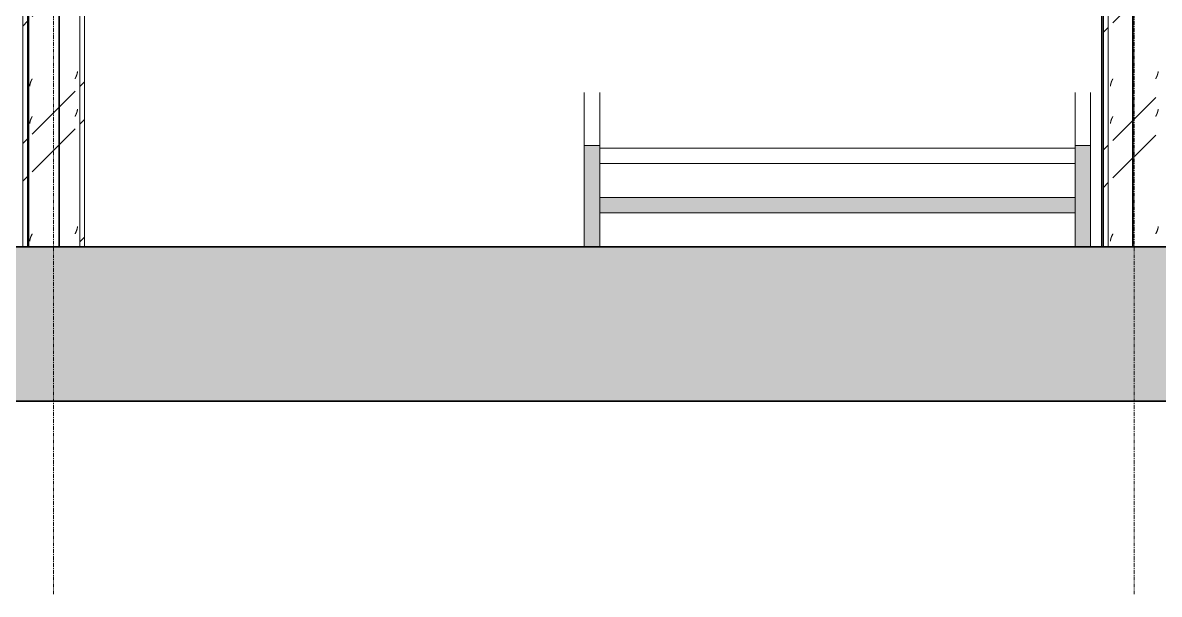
# Model space of a CAD drawing. Header units: centimetres. Extents: x -7221 to 15977, y -285 to 1507.
# Drawn here: x -6460.4 to -6092.4, y -18.6 to 166.6 of the extents above; entities that cross this region are included whole.
import ezdxf

# ---------------------------------------------------------------- set-up
doc = ezdxf.new("R2010")
doc.units = ezdxf.units.CM
doc.linetypes.add('Centre', pattern=[3.175, 0.635, -0.475, 1.59, -0.475])
doc.linetypes.add('Grid Line', pattern=[2.2225, 1.27, -0.3175, 0.3175, -0.3175])
for name, color, linetype, lineweight in [('A-FLOR', 7, 'Continuous', 9), ('A-FLOR-LEVL', 7, 'Continuous', 9), ('A-FLOR-PATT', 7, 'Continuous', 35), ('A-WALL-PATT', 7, 'Continuous', 35), ('I-WALL', 7, 'Continuous', 9), ('S-COLS', 7, 'Continuous', 9), ('S-GRID', 7, 'Continuous', 9), ('S-STRS', 7, 'Continuous', 9)]:
    doc.layers.add(name, color=color, linetype=linetype, lineweight=lineweight)
pattern_1 = [(45, (0, 0), (-25.14472, 25.14472), []), (45, (0, 38.1), (-25.14472, 25.14472), [])]

# ---------------------------------------------------------------- blocks, each defined once
blk = doc.blocks.new('PQ_RVR_ARQ-01_ZZ_ZZ_MO_T_A_rvt-1-Elevación Eje 10')
at = {"layer": 'A-WALL-PATT', "lineweight": 9, "true_color": 0xeaeaea}
h = blk.add_hatch(color=254, dxfattribs=at)
h.paths.add_polyline_path([(-6110.44, 94), (-6110.45, 358.86), (-6110.94, 358.86), (-6110.94, 94)])
h.paths.add_polyline_path([(-6110.44, 388.86), (-6110.44, 414), (-6110.94, 414), (-6110.94, 388.86)])
at = {"layer": 'S-STRS', "lineweight": 5, "true_color": 0xeaeaea}
for points in [[(-6278.59, 94), (-6273.59, 94), (-6273.59, 126.88), (-6278.59, 126.88)], [(-6119.59, 94), (-6114.59, 94), (-6114.59, 126.88), (-6119.59, 126.88), (-6119.59, 94.42)], [(-6273.59, 105), (-6119.59, 105), (-6119.59, 110), (-6273.59, 110)]]:
    blk.add_hatch(color=254, dxfattribs=at).paths.add_polyline_path(points)
at = {"layer": 'A-FLOR', "color": 254, "lineweight": 35, "true_color": 0xcccccc}
for p, q in [((-5858.47, 94), (-6813.97, 94)), ((-6813.97, 44), (-5858.47, 44))]:
    blk.add_line(p, q, dxfattribs=at)
at = {"layer": 'I-WALL', "color": 254, "lineweight": 35, "true_color": 0xcccccc}
for p, q in [((-6110.94, 414), (-6110.94, 94)), ((-6100.94, 94), (-6100.94, 414)), ((-6458.6, 398.96), (-6458.6, 94)), ((-6448.6, 94), (-6448.6, 398.96)), ((-6458.6, 94), (-6448.6, 94)), ((-6110.94, 94), (-6100.94, 94))]:
    blk.add_line(p, q, dxfattribs=at)
at = {"layer": 'S-STRS', "color": 254, "true_color": 0xcccccc}
for p, q in [((-6278.59, 144.03), (-6278.59, 126.88)), ((-6273.59, 126.88), (-6273.59, 144.03)), ((-6119.59, 144.03), (-6119.59, 126.88)), ((-6114.59, 126.88), (-6114.59, 144.03)), ((-6273.59, 126.88), (-6278.59, 126.88)), ((-6278.59, 126.88), (-6278.59, 94)), ((-6273.59, 94), (-6273.59, 126.88)), ((-6273.59, 126), (-6119.59, 126)), ((-6114.59, 126.88), (-6119.59, 126.88)), ((-6119.59, 126.88), (-6119.59, 94)), ((-6114.59, 94), (-6114.59, 126.88)), ((-6119.59, 121), (-6273.59, 121)), ((-6119.59, 121), (-6273.59, 121)), ((-6119.59, 110), (-6273.59, 110)), ((-6273.59, 110), (-6273.59, 105)), ((-6119.59, 105), (-6119.59, 110)), ((-6273.59, 105), (-6119.59, 105)), ((-6278.59, 94), (-6273.59, 94)), ((-6119.59, 94), (-6114.59, 94))]:
    blk.add_line(p, q, dxfattribs=at)
blk = doc.blocks.new('FP_1-Elevación Eje 10')
at = {"layer": 'S-COLS', "color": 9, "true_color": 0xc0c0c0}
for p, q in [((-6093.5, 148.48), (-6093.49, 148.52)), ((-6093.49, 148.52), (-6093.47, 148.56)), ((-6093.47, 148.56), (-6093.45, 148.59)), ((-6093.45, 148.59), (-6093.43, 148.63)), ((-6093.43, 148.63), (-6093.41, 148.67)), ((-6093.41, 148.67), (-6093.39, 148.71)), ((-6093.39, 148.71), (-6093.37, 148.74)), ((-6093.37, 148.74), (-6093.35, 148.78)), ((-6093.35, 148.78), (-6093.34, 148.82)), ((-6093.34, 148.82), (-6093.32, 148.85)), ((-6093.32, 148.85), (-6093.3, 148.89)), ((-6093.3, 148.89), (-6093.28, 148.93)), ((-6093.28, 148.93), (-6093.26, 148.97)), ((-6093.26, 148.97), (-6093.25, 149)), ((-6093.25, 149), (-6093.23, 149.04)), ((-6093.23, 149.04), (-6093.21, 149.08)), ((-6093.21, 149.08), (-6093.19, 149.12)), ((-6093.19, 149.12), (-6093.18, 149.15)), ((-6093.18, 149.15), (-6093.16, 149.19)), ((-6093.16, 149.19), (-6093.14, 149.23)), ((-6093.14, 149.23), (-6093.13, 149.26)), ((-6093.13, 149.26), (-6093.11, 149.3)), ((-6093.11, 149.3), (-6093.09, 149.34)), ((-6093.09, 149.34), (-6093.08, 149.38)), ((-6093.08, 149.38), (-6093.06, 149.41)), ((-6093.06, 149.41), (-6093.05, 149.45)), ((-6093.05, 149.45), (-6093.03, 149.49)), ((-6093.03, 149.49), (-6093.02, 149.53)), ((-6093.02, 149.53), (-6093, 149.56)), ((-6093, 149.56), (-6092.99, 149.6)), ((-6092.99, 149.6), (-6092.97, 149.64)), ((-6092.97, 149.64), (-6092.96, 149.68)), ((-6092.96, 149.68), (-6092.95, 149.71)), ((-6092.95, 149.71), (-6092.94, 149.75)), ((-6092.94, 149.75), (-6092.92, 149.79)), ((-6092.92, 149.79), (-6092.91, 149.82)), ((-6092.91, 149.82), (-6092.9, 149.86)), ((-6092.9, 149.86), (-6092.89, 149.9)), ((-6092.89, 149.9), (-6092.88, 149.94)), ((-6092.88, 149.94), (-6092.87, 149.97)), ((-6092.87, 149.97), (-6092.86, 150.01)), ((-6092.86, 150.01), (-6092.85, 150.05)), ((-6092.85, 150.05), (-6092.84, 150.09)), ((-6092.84, 150.09), (-6092.83, 150.12)), ((-6092.83, 150.12), (-6092.82, 150.16)), ((-6092.82, 150.16), (-6092.81, 150.2)), ((-6092.81, 150.2), (-6092.8, 150.23)), ((-6092.8, 150.23), (-6092.79, 150.27)), ((-6092.79, 150.31), (-6092.78, 150.35)), ((-6092.79, 150.27), (-6092.79, 150.31)), ((-6092.78, 150.35), (-6092.77, 150.38)), ((-6092.77, 150.42), (-6092.76, 150.46)), ((-6092.77, 150.38), (-6092.77, 150.42)), ((-6092.76, 150.5), (-6092.75, 150.53)), ((-6092.76, 150.46), (-6092.76, 150.5)), ((-6092.75, 150.61), (-6092.74, 150.64)), ((-6092.75, 150.57), (-6092.75, 150.61)), ((-6092.75, 150.53), (-6092.75, 150.57)), ((-6092.74, 150.79), (-6092.74, 150.83)), ((-6092.74, 150.76), (-6092.74, 150.79)), ((-6092.74, 150.72), (-6092.74, 150.76)), ((-6092.74, 150.68), (-6092.74, 150.72)), ((-6092.74, 150.64), (-6092.74, 150.68)), ((-6093.5, 136.29), (-6093.49, 136.33)), ((-6093.49, 136.33), (-6093.47, 136.37)), ((-6093.47, 136.37), (-6093.45, 136.4)), ((-6093.45, 136.4), (-6093.43, 136.44)), ((-6093.43, 136.44), (-6093.41, 136.48)), ((-6093.41, 136.48), (-6093.39, 136.52)), ((-6093.39, 136.52), (-6093.37, 136.55)), ((-6093.37, 136.55), (-6093.35, 136.59)), ((-6093.35, 136.59), (-6093.34, 136.63)), ((-6093.34, 136.63), (-6093.32, 136.66)), ((-6093.32, 136.66), (-6093.3, 136.7)), ((-6093.3, 136.7), (-6093.28, 136.74)), ((-6093.28, 136.74), (-6093.26, 136.78)), ((-6093.26, 136.78), (-6093.25, 136.81)), ((-6093.25, 136.81), (-6093.23, 136.85)), ((-6093.23, 136.85), (-6093.21, 136.89)), ((-6093.21, 136.89), (-6093.19, 136.93)), ((-6093.19, 136.93), (-6093.18, 136.96)), ((-6093.18, 136.96), (-6093.16, 137)), ((-6093.16, 137), (-6093.14, 137.04)), ((-6093.14, 137.04), (-6093.13, 137.08)), ((-6093.13, 137.08), (-6093.11, 137.11)), ((-6093.11, 137.11), (-6093.09, 137.15)), ((-6093.09, 137.15), (-6093.08, 137.19)), ((-6093.08, 137.19), (-6093.06, 137.22)), ((-6093.06, 137.22), (-6093.05, 137.26)), ((-6093.05, 137.26), (-6093.03, 137.3)), ((-6093.03, 137.3), (-6093.02, 137.34)), ((-6093.02, 137.34), (-6093, 137.37)), ((-6093, 137.37), (-6092.99, 137.41)), ((-6092.99, 137.41), (-6092.97, 137.45)), ((-6092.97, 137.45), (-6092.96, 137.49)), ((-6092.96, 137.49), (-6092.95, 137.52)), ((-6092.95, 137.52), (-6092.94, 137.56)), ((-6092.94, 137.56), (-6092.92, 137.6)), ((-6092.92, 137.6), (-6092.91, 137.63)), ((-6092.91, 137.63), (-6092.9, 137.67)), ((-6092.9, 137.67), (-6092.89, 137.71)), ((-6092.89, 137.71), (-6092.88, 137.75)), ((-6092.88, 137.75), (-6092.87, 137.78)), ((-6092.87, 137.78), (-6092.86, 137.82)), ((-6092.86, 137.82), (-6092.85, 137.86)), ((-6092.85, 137.86), (-6092.84, 137.9)), ((-6092.84, 137.9), (-6092.83, 137.93)), ((-6092.83, 137.93), (-6092.82, 137.97)), ((-6092.82, 137.97), (-6092.81, 138.01)), ((-6092.81, 138.01), (-6092.8, 138.05)), ((-6092.8, 138.05), (-6092.79, 138.08)), ((-6092.79, 138.12), (-6092.78, 138.16)), ((-6092.79, 138.08), (-6092.79, 138.12)), ((-6092.78, 138.16), (-6092.77, 138.19)), ((-6092.77, 138.23), (-6092.76, 138.27)), ((-6092.77, 138.19), (-6092.77, 138.23)), ((-6092.76, 138.31), (-6092.75, 138.34)), ((-6092.76, 138.27), (-6092.76, 138.31)), ((-6092.75, 138.42), (-6092.74, 138.46)), ((-6092.75, 138.38), (-6092.75, 138.42)), ((-6092.75, 138.34), (-6092.75, 138.38)), ((-6092.74, 138.6), (-6092.74, 138.64)), ((-6092.74, 138.57), (-6092.74, 138.6)), ((-6092.74, 138.53), (-6092.74, 138.57)), ((-6092.74, 138.49), (-6092.74, 138.53)), ((-6092.74, 138.46), (-6092.74, 138.49)), ((-6092.97, 99.35), (-6092.96, 99.39)), ((-6092.96, 99.39), (-6092.95, 99.42)), ((-6092.95, 99.42), (-6092.94, 99.46)), ((-6092.94, 99.46), (-6092.92, 99.5)), ((-6092.92, 99.5), (-6092.91, 99.53)), ((-6092.91, 99.53), (-6092.9, 99.57)), ((-6092.9, 99.57), (-6092.89, 99.61)), ((-6092.89, 99.61), (-6092.88, 99.65)), ((-6092.88, 99.65), (-6092.87, 99.68)), ((-6092.87, 99.68), (-6092.86, 99.72)), ((-6092.86, 99.72), (-6092.85, 99.76)), ((-6092.85, 99.76), (-6092.84, 99.8)), ((-6092.84, 99.8), (-6092.83, 99.83)), ((-6092.83, 99.83), (-6092.82, 99.87)), ((-6092.82, 99.87), (-6092.81, 99.91)), ((-6092.81, 99.91), (-6092.8, 99.95)), ((-6092.8, 99.95), (-6092.79, 99.98)), ((-6092.79, 100.02), (-6092.78, 100.06)), ((-6092.79, 99.98), (-6092.79, 100.02)), ((-6092.78, 100.06), (-6092.77, 100.09)), ((-6092.77, 100.13), (-6092.76, 100.17)), ((-6092.77, 100.09), (-6092.77, 100.13)), ((-6092.76, 100.21), (-6092.75, 100.24)), ((-6092.76, 100.17), (-6092.76, 100.21)), ((-6092.75, 100.32), (-6092.74, 100.36)), ((-6092.75, 100.28), (-6092.75, 100.32)), ((-6092.75, 100.24), (-6092.75, 100.28)), ((-6092.74, 100.5), (-6092.74, 100.54)), ((-6092.74, 100.47), (-6092.74, 100.5)), ((-6092.74, 100.43), (-6092.74, 100.47)), ((-6092.74, 100.39), (-6092.74, 100.43)), ((-6092.74, 100.36), (-6092.74, 100.39)), ((-6093.5, 98.19), (-6093.49, 98.23)), ((-6093.49, 98.23), (-6093.47, 98.27)), ((-6093.47, 98.27), (-6093.45, 98.3)), ((-6093.45, 98.3), (-6093.43, 98.34)), ((-6093.43, 98.34), (-6093.41, 98.38)), ((-6093.41, 98.38), (-6093.39, 98.42)), ((-6093.39, 98.42), (-6093.37, 98.45)), ((-6093.37, 98.45), (-6093.35, 98.49)), ((-6093.35, 98.49), (-6093.34, 98.53)), ((-6093.34, 98.53), (-6093.32, 98.56)), ((-6093.32, 98.56), (-6093.3, 98.6)), ((-6093.3, 98.6), (-6093.28, 98.64)), ((-6093.28, 98.64), (-6093.26, 98.68)), ((-6093.26, 98.68), (-6093.25, 98.71)), ((-6093.25, 98.71), (-6093.23, 98.75)), ((-6093.23, 98.75), (-6093.21, 98.79)), ((-6093.21, 98.79), (-6093.19, 98.83)), ((-6093.19, 98.83), (-6093.18, 98.86)), ((-6093.18, 98.86), (-6093.16, 98.9)), ((-6093.16, 98.9), (-6093.14, 98.94)), ((-6093.14, 98.94), (-6093.13, 98.98)), ((-6093.13, 98.98), (-6093.11, 99.01)), ((-6093.11, 99.01), (-6093.09, 99.05)), ((-6093.09, 99.05), (-6093.08, 99.09)), ((-6093.08, 99.09), (-6093.06, 99.12)), ((-6093.06, 99.12), (-6093.05, 99.16)), ((-6093.05, 99.16), (-6093.03, 99.2)), ((-6093.03, 99.2), (-6093.02, 99.24)), ((-6093.02, 99.24), (-6093, 99.27)), ((-6093, 99.27), (-6092.99, 99.31)), ((-6092.99, 99.31), (-6092.97, 99.35))]:
    blk.add_line(p, q, dxfattribs=at)
blk = doc.blocks.new('FP_2-Elevación Eje 10')
at = {"layer": 'S-COLS', "color": 9, "true_color": 0xc0c0c0}
for p, q in [((-6107.95, 147.21), (-6107.94, 147.25)), ((-6107.94, 147.25), (-6107.93, 147.29)), ((-6107.93, 147.29), (-6107.91, 147.32)), ((-6107.91, 147.32), (-6107.9, 147.36)), ((-6107.9, 147.36), (-6107.89, 147.4)), ((-6107.89, 147.4), (-6107.87, 147.44)), ((-6107.87, 147.44), (-6107.86, 147.47)), ((-6107.86, 147.47), (-6107.84, 147.51)), ((-6107.84, 147.51), (-6107.83, 147.55)), ((-6107.83, 147.55), (-6107.81, 147.59)), ((-6107.81, 147.59), (-6107.8, 147.62)), ((-6107.8, 147.62), (-6107.78, 147.66)), ((-6107.78, 147.66), (-6107.76, 147.7)), ((-6107.76, 147.7), (-6107.75, 147.74)), ((-6107.75, 147.74), (-6107.73, 147.77)), ((-6107.73, 147.77), (-6107.71, 147.81)), ((-6107.71, 147.81), (-6107.7, 147.85)), ((-6107.7, 147.85), (-6107.68, 147.88)), ((-6107.68, 147.88), (-6107.66, 147.92)), ((-6107.66, 147.92), (-6107.64, 147.96)), ((-6107.64, 147.96), (-6107.63, 148)), ((-6107.63, 148), (-6107.61, 148.03)), ((-6107.61, 148.03), (-6107.59, 148.07)), ((-6107.59, 148.07), (-6107.57, 148.11)), ((-6107.57, 148.11), (-6107.55, 148.15)), ((-6107.55, 148.15), (-6107.53, 148.18)), ((-6107.53, 148.18), (-6107.52, 148.22)), ((-6107.52, 148.22), (-6107.5, 148.26)), ((-6107.5, 148.26), (-6107.48, 148.29)), ((-6107.48, 148.29), (-6107.46, 148.33)), ((-6107.46, 148.33), (-6107.44, 148.37)), ((-6107.44, 148.37), (-6107.42, 148.41)), ((-6107.42, 148.41), (-6107.4, 148.44)), ((-6107.4, 148.44), (-6107.38, 148.48)), ((-6108.15, 146.32), (-6108.14, 146.35)), ((-6108.15, 146.28), (-6108.15, 146.32)), ((-6108.15, 146.24), (-6108.15, 146.28)), ((-6108.15, 146.21), (-6108.15, 146.24)), ((-6108.15, 146.17), (-6108.15, 146.21)), ((-6108.15, 146.13), (-6108.15, 146.17)), ((-6108.14, 146.39), (-6108.13, 146.43)), ((-6108.14, 146.35), (-6108.14, 146.39)), ((-6108.13, 146.5), (-6108.12, 146.54)), ((-6108.13, 146.47), (-6108.13, 146.5)), ((-6108.13, 146.43), (-6108.13, 146.47)), ((-6108.12, 146.54), (-6108.11, 146.58)), ((-6108.11, 146.62), (-6108.1, 146.65)), ((-6108.11, 146.58), (-6108.11, 146.62)), ((-6108.1, 146.65), (-6108.09, 146.69)), ((-6108.09, 146.73), (-6108.08, 146.77)), ((-6108.09, 146.69), (-6108.09, 146.73)), ((-6108.08, 146.77), (-6108.07, 146.8)), ((-6108.07, 146.8), (-6108.06, 146.84)), ((-6108.06, 146.84), (-6108.05, 146.88)), ((-6108.05, 146.88), (-6108.04, 146.91)), ((-6108.04, 146.91), (-6108.03, 146.95)), ((-6108.03, 146.95), (-6108.02, 146.99)), ((-6108.02, 146.99), (-6108.01, 147.03)), ((-6108.01, 147.03), (-6108, 147.06)), ((-6108, 147.06), (-6107.99, 147.1)), ((-6107.99, 147.1), (-6107.98, 147.14)), ((-6107.98, 147.14), (-6107.97, 147.18)), ((-6107.97, 147.18), (-6107.95, 147.21)), ((-6107.44, 136.18), (-6107.42, 136.22)), ((-6107.42, 136.22), (-6107.4, 136.25)), ((-6107.4, 136.25), (-6107.38, 136.29)), ((-6108.15, 134.13), (-6108.14, 134.17)), ((-6108.15, 134.09), (-6108.15, 134.13)), ((-6108.15, 134.05), (-6108.15, 134.09)), ((-6108.15, 134.02), (-6108.15, 134.05)), ((-6108.15, 133.98), (-6108.15, 134.02)), ((-6108.15, 133.94), (-6108.15, 133.98)), ((-6108.14, 134.2), (-6108.13, 134.24)), ((-6108.14, 134.17), (-6108.14, 134.2)), ((-6108.13, 134.31), (-6108.12, 134.35)), ((-6108.13, 134.28), (-6108.13, 134.31)), ((-6108.13, 134.24), (-6108.13, 134.28)), ((-6108.12, 134.35), (-6108.11, 134.39)), ((-6108.11, 134.43), (-6108.1, 134.46)), ((-6108.11, 134.39), (-6108.11, 134.43)), ((-6108.1, 134.46), (-6108.09, 134.5)), ((-6108.09, 134.54), (-6108.08, 134.58)), ((-6108.09, 134.5), (-6108.09, 134.54)), ((-6108.08, 134.58), (-6108.07, 134.61)), ((-6108.07, 134.61), (-6108.06, 134.65)), ((-6108.06, 134.65), (-6108.05, 134.69)), ((-6108.05, 134.69), (-6108.04, 134.72)), ((-6108.04, 134.72), (-6108.03, 134.76)), ((-6108.03, 134.76), (-6108.02, 134.8)), ((-6108.02, 134.8), (-6108.01, 134.84)), ((-6108.01, 134.84), (-6108, 134.87)), ((-6108, 134.87), (-6107.99, 134.91)), ((-6107.99, 134.91), (-6107.98, 134.95)), ((-6107.98, 134.95), (-6107.97, 134.99)), ((-6107.97, 134.99), (-6107.95, 135.02)), ((-6107.95, 135.02), (-6107.94, 135.06)), ((-6107.94, 135.06), (-6107.93, 135.1)), ((-6107.93, 135.1), (-6107.91, 135.14)), ((-6107.91, 135.14), (-6107.9, 135.17)), ((-6107.9, 135.17), (-6107.89, 135.21)), ((-6107.89, 135.21), (-6107.87, 135.25)), ((-6107.87, 135.25), (-6107.86, 135.28)), ((-6107.86, 135.28), (-6107.84, 135.32)), ((-6107.84, 135.32), (-6107.83, 135.36)), ((-6107.83, 135.36), (-6107.81, 135.4)), ((-6107.81, 135.4), (-6107.8, 135.43)), ((-6107.8, 135.43), (-6107.78, 135.47)), ((-6107.78, 135.47), (-6107.76, 135.51)), ((-6107.76, 135.51), (-6107.75, 135.55)), ((-6107.75, 135.55), (-6107.73, 135.58)), ((-6107.73, 135.58), (-6107.71, 135.62)), ((-6107.71, 135.62), (-6107.7, 135.66)), ((-6107.7, 135.66), (-6107.68, 135.69)), ((-6107.68, 135.69), (-6107.66, 135.73)), ((-6107.66, 135.73), (-6107.64, 135.77)), ((-6107.64, 135.77), (-6107.63, 135.81)), ((-6107.63, 135.81), (-6107.61, 135.84)), ((-6107.61, 135.84), (-6107.59, 135.88)), ((-6107.59, 135.88), (-6107.57, 135.92)), ((-6107.57, 135.92), (-6107.55, 135.96)), ((-6107.55, 135.96), (-6107.53, 135.99)), ((-6107.53, 135.99), (-6107.52, 136.03)), ((-6107.52, 136.03), (-6107.5, 136.07)), ((-6107.5, 136.07), (-6107.48, 136.11)), ((-6107.48, 136.11), (-6107.46, 136.14)), ((-6107.46, 136.14), (-6107.44, 136.18)), ((-6108.15, 96.03), (-6108.14, 96.07)), ((-6108.15, 95.99), (-6108.15, 96.03)), ((-6108.15, 95.95), (-6108.15, 95.99)), ((-6108.15, 95.92), (-6108.15, 95.95)), ((-6108.15, 95.88), (-6108.15, 95.92)), ((-6108.15, 95.84), (-6108.15, 95.88)), ((-6108.14, 96.1), (-6108.13, 96.14)), ((-6108.14, 96.07), (-6108.14, 96.1)), ((-6108.13, 96.21), (-6108.12, 96.25)), ((-6108.13, 96.18), (-6108.13, 96.21)), ((-6108.13, 96.14), (-6108.13, 96.18)), ((-6108.12, 96.25), (-6108.11, 96.29)), ((-6108.11, 96.33), (-6108.1, 96.36)), ((-6108.11, 96.29), (-6108.11, 96.33)), ((-6108.1, 96.36), (-6108.09, 96.4)), ((-6108.09, 96.44), (-6108.08, 96.48)), ((-6108.09, 96.4), (-6108.09, 96.44)), ((-6108.08, 96.48), (-6108.07, 96.51)), ((-6108.07, 96.51), (-6108.06, 96.55)), ((-6108.06, 96.55), (-6108.05, 96.59)), ((-6108.05, 96.59), (-6108.04, 96.62)), ((-6108.04, 96.62), (-6108.03, 96.66)), ((-6108.03, 96.66), (-6108.02, 96.7)), ((-6108.02, 96.7), (-6108.01, 96.74)), ((-6108.01, 96.74), (-6108, 96.77)), ((-6108, 96.77), (-6107.99, 96.81)), ((-6107.99, 96.81), (-6107.98, 96.85)), ((-6107.98, 96.85), (-6107.97, 96.89)), ((-6107.97, 96.89), (-6107.95, 96.92)), ((-6107.95, 96.92), (-6107.94, 96.96)), ((-6107.94, 96.96), (-6107.93, 97)), ((-6107.93, 97), (-6107.91, 97.04)), ((-6107.91, 97.04), (-6107.9, 97.07)), ((-6107.9, 97.07), (-6107.89, 97.11)), ((-6107.89, 97.11), (-6107.87, 97.15)), ((-6107.87, 97.15), (-6107.86, 97.18)), ((-6107.86, 97.18), (-6107.84, 97.22)), ((-6107.84, 97.22), (-6107.83, 97.26)), ((-6107.83, 97.26), (-6107.81, 97.3)), ((-6107.81, 97.3), (-6107.8, 97.33)), ((-6107.8, 97.33), (-6107.78, 97.37)), ((-6107.78, 97.37), (-6107.76, 97.41)), ((-6107.76, 97.41), (-6107.75, 97.45)), ((-6107.75, 97.45), (-6107.73, 97.48)), ((-6107.73, 97.48), (-6107.71, 97.52)), ((-6107.71, 97.52), (-6107.7, 97.56)), ((-6107.7, 97.56), (-6107.68, 97.59)), ((-6107.68, 97.59), (-6107.66, 97.63)), ((-6107.66, 97.63), (-6107.64, 97.67)), ((-6107.64, 97.67), (-6107.63, 97.71)), ((-6107.63, 97.71), (-6107.61, 97.74)), ((-6107.61, 97.74), (-6107.59, 97.78)), ((-6107.59, 97.78), (-6107.57, 97.82)), ((-6107.57, 97.82), (-6107.55, 97.86)), ((-6107.55, 97.86), (-6107.53, 97.89)), ((-6107.53, 97.89), (-6107.52, 97.93)), ((-6107.52, 97.93), (-6107.5, 97.97)), ((-6107.5, 97.97), (-6107.48, 98.01)), ((-6107.48, 98.01), (-6107.46, 98.04)), ((-6107.46, 98.04), (-6107.44, 98.08)), ((-6107.44, 98.08), (-6107.42, 98.12)), ((-6107.42, 98.12), (-6107.4, 98.15)), ((-6107.4, 98.15), (-6107.38, 98.19))]:
    blk.add_line(p, q, dxfattribs=at)
blk = doc.blocks.new('UC-Perfil universal-Pilar - 200 x 200-1745402-Elevación Eje 10')
at = {"layer": 'S-COLS', "true_color": 0xc0c0c0}
h = blk.add_hatch(dxfattribs=at)
h.set_pattern_fill('FP_2', color=9, style=0, pattern_type=2)
h.set_pattern_definition(pattern_1)
h.paths.add_polyline_path([(-6108.9, 94), (-6108.9, 933.53), (-6110.44, 933.53), (-6110.44, 94)])
h = blk.add_hatch(dxfattribs=at)
h.set_pattern_fill('FP_2', color=9, style=0, pattern_type=2)
h.set_pattern_definition(pattern_1)
h.paths.add_polyline_path([(-6107.38, 94), (-6093.5, 94), (-6093.5, 933.53), (-6107.38, 933.53), (-6107.38, 94.42)])
at = {"layer": 'S-COLS'}
for p, q in [((-6110.44, 933.53), (-6110.44, 94)), ((-6108.9, 933.53), (-6108.9, 94)), ((-6108.9, 94), (-6110.44, 94)), ((-6107.38, 94), (-6108.9, 94)), ((-6093.5, 94), (-6107.38, 94)), ((-6091.98, 94), (-6093.5, 94))]:
    blk.add_line(p, q, dxfattribs=at)
for name in ['FP_2-Elevación Eje 10', 'FP_1-Elevación Eje 10']:
    blk.add_blockref(name, (0, 0), dxfattribs=at)
blk = doc.blocks.new('FP_3-Elevación Eje 10')
at = {"layer": 'S-COLS', "color": 9, "true_color": 0xc0c0c0}
for p, q in [((-6443.5, 148.48), (-6443.49, 148.52)), ((-6443.49, 148.52), (-6443.47, 148.56)), ((-6443.47, 148.56), (-6443.45, 148.59)), ((-6443.45, 148.59), (-6443.43, 148.63)), ((-6443.43, 148.63), (-6443.41, 148.67)), ((-6443.41, 148.67), (-6443.39, 148.71)), ((-6443.39, 148.71), (-6443.37, 148.74)), ((-6443.37, 148.74), (-6443.35, 148.78)), ((-6443.35, 148.78), (-6443.34, 148.82)), ((-6443.34, 148.82), (-6443.32, 148.85)), ((-6443.32, 148.85), (-6443.3, 148.89)), ((-6443.3, 148.89), (-6443.28, 148.93)), ((-6443.28, 148.93), (-6443.26, 148.97)), ((-6443.26, 148.97), (-6443.25, 149)), ((-6443.25, 149), (-6443.23, 149.04)), ((-6443.23, 149.04), (-6443.21, 149.08)), ((-6443.21, 149.08), (-6443.19, 149.12)), ((-6443.19, 149.12), (-6443.18, 149.15)), ((-6443.18, 149.15), (-6443.16, 149.19)), ((-6443.16, 149.19), (-6443.14, 149.23)), ((-6443.14, 149.23), (-6443.13, 149.26)), ((-6443.13, 149.26), (-6443.11, 149.3)), ((-6443.11, 149.3), (-6443.09, 149.34)), ((-6443.09, 149.34), (-6443.08, 149.38)), ((-6443.08, 149.38), (-6443.06, 149.41)), ((-6443.06, 149.41), (-6443.05, 149.45)), ((-6443.05, 149.45), (-6443.03, 149.49)), ((-6443.03, 149.49), (-6443.02, 149.53)), ((-6443.02, 149.53), (-6443, 149.56)), ((-6443, 149.56), (-6442.99, 149.6)), ((-6442.99, 149.6), (-6442.97, 149.64)), ((-6442.97, 149.64), (-6442.96, 149.67)), ((-6442.96, 149.67), (-6442.95, 149.71)), ((-6442.95, 149.71), (-6442.94, 149.75)), ((-6442.94, 149.75), (-6442.92, 149.79)), ((-6442.92, 149.79), (-6442.91, 149.82)), ((-6442.91, 149.82), (-6442.9, 149.86)), ((-6442.9, 149.86), (-6442.89, 149.9)), ((-6442.89, 149.9), (-6442.88, 149.94)), ((-6442.88, 149.94), (-6442.87, 149.97)), ((-6442.87, 149.97), (-6442.86, 150.01)), ((-6442.86, 150.01), (-6442.85, 150.05)), ((-6442.85, 150.05), (-6442.84, 150.09)), ((-6442.84, 150.09), (-6442.83, 150.12)), ((-6442.83, 150.12), (-6442.82, 150.16)), ((-6442.82, 150.16), (-6442.81, 150.2)), ((-6442.81, 150.2), (-6442.8, 150.23)), ((-6442.8, 150.23), (-6442.79, 150.27)), ((-6442.79, 150.31), (-6442.78, 150.35)), ((-6442.79, 150.27), (-6442.79, 150.31)), ((-6442.78, 150.35), (-6442.77, 150.38)), ((-6442.77, 150.42), (-6442.76, 150.46)), ((-6442.77, 150.38), (-6442.77, 150.42)), ((-6442.76, 150.5), (-6442.75, 150.53)), ((-6442.76, 150.46), (-6442.76, 150.5)), ((-6442.75, 150.61), (-6442.74, 150.64)), ((-6442.75, 150.57), (-6442.75, 150.61)), ((-6442.75, 150.53), (-6442.75, 150.57)), ((-6442.74, 150.79), (-6442.74, 150.83)), ((-6442.74, 150.76), (-6442.74, 150.79)), ((-6442.74, 150.72), (-6442.74, 150.76)), ((-6442.74, 150.68), (-6442.74, 150.72)), ((-6442.74, 150.64), (-6442.74, 150.68)), ((-6443.5, 136.29), (-6443.49, 136.33)), ((-6443.49, 136.33), (-6443.47, 136.37)), ((-6443.47, 136.37), (-6443.45, 136.4)), ((-6443.45, 136.4), (-6443.43, 136.44)), ((-6443.43, 136.44), (-6443.41, 136.48)), ((-6443.41, 136.48), (-6443.39, 136.52)), ((-6443.39, 136.52), (-6443.37, 136.55)), ((-6443.37, 136.55), (-6443.35, 136.59)), ((-6443.35, 136.59), (-6443.34, 136.63)), ((-6443.34, 136.63), (-6443.32, 136.66)), ((-6443.32, 136.66), (-6443.3, 136.7)), ((-6443.3, 136.7), (-6443.28, 136.74)), ((-6443.28, 136.74), (-6443.26, 136.78)), ((-6443.26, 136.78), (-6443.25, 136.81)), ((-6443.25, 136.81), (-6443.23, 136.85)), ((-6443.23, 136.85), (-6443.21, 136.89)), ((-6443.21, 136.89), (-6443.19, 136.93)), ((-6443.19, 136.93), (-6443.18, 136.96)), ((-6443.18, 136.96), (-6443.16, 137)), ((-6443.16, 137), (-6443.14, 137.04)), ((-6443.14, 137.04), (-6443.13, 137.08)), ((-6443.13, 137.08), (-6443.11, 137.11)), ((-6443.11, 137.11), (-6443.09, 137.15)), ((-6443.09, 137.15), (-6443.08, 137.19)), ((-6443.08, 137.19), (-6443.06, 137.22)), ((-6443.06, 137.22), (-6443.05, 137.26)), ((-6443.05, 137.26), (-6443.03, 137.3)), ((-6443.03, 137.3), (-6443.02, 137.34)), ((-6443.02, 137.34), (-6443, 137.37)), ((-6443, 137.37), (-6442.99, 137.41)), ((-6442.99, 137.41), (-6442.97, 137.45)), ((-6442.97, 137.45), (-6442.96, 137.49)), ((-6442.96, 137.49), (-6442.95, 137.52)), ((-6442.95, 137.52), (-6442.94, 137.56)), ((-6442.94, 137.56), (-6442.92, 137.6)), ((-6442.92, 137.6), (-6442.91, 137.63)), ((-6442.91, 137.63), (-6442.9, 137.67)), ((-6442.9, 137.67), (-6442.89, 137.71)), ((-6442.89, 137.71), (-6442.88, 137.75)), ((-6442.88, 137.75), (-6442.87, 137.78)), ((-6442.87, 137.78), (-6442.86, 137.82)), ((-6442.86, 137.82), (-6442.85, 137.86)), ((-6442.85, 137.86), (-6442.84, 137.9)), ((-6442.84, 137.9), (-6442.83, 137.93)), ((-6442.83, 137.93), (-6442.82, 137.97)), ((-6442.82, 137.97), (-6442.81, 138.01)), ((-6442.81, 138.01), (-6442.8, 138.05)), ((-6442.8, 138.05), (-6442.79, 138.08)), ((-6442.79, 138.12), (-6442.78, 138.16)), ((-6442.79, 138.08), (-6442.79, 138.12)), ((-6442.78, 138.16), (-6442.77, 138.19)), ((-6442.77, 138.23), (-6442.76, 138.27)), ((-6442.77, 138.19), (-6442.77, 138.23)), ((-6442.76, 138.31), (-6442.75, 138.34)), ((-6442.76, 138.27), (-6442.76, 138.31)), ((-6442.75, 138.42), (-6442.74, 138.46)), ((-6442.75, 138.38), (-6442.75, 138.42)), ((-6442.75, 138.34), (-6442.75, 138.38)), ((-6442.74, 138.6), (-6442.74, 138.64)), ((-6442.74, 138.57), (-6442.74, 138.6)), ((-6442.74, 138.53), (-6442.74, 138.57)), ((-6442.74, 138.49), (-6442.74, 138.53)), ((-6442.74, 138.46), (-6442.74, 138.49)), ((-6442.97, 99.35), (-6442.96, 99.39)), ((-6442.96, 99.39), (-6442.95, 99.42)), ((-6442.95, 99.42), (-6442.94, 99.46)), ((-6442.94, 99.46), (-6442.92, 99.5)), ((-6442.92, 99.5), (-6442.91, 99.53)), ((-6442.91, 99.53), (-6442.9, 99.57)), ((-6442.9, 99.57), (-6442.89, 99.61)), ((-6442.89, 99.61), (-6442.88, 99.65)), ((-6442.88, 99.65), (-6442.87, 99.68)), ((-6442.87, 99.68), (-6442.86, 99.72)), ((-6442.86, 99.72), (-6442.85, 99.76)), ((-6442.85, 99.76), (-6442.84, 99.8)), ((-6442.84, 99.8), (-6442.83, 99.83)), ((-6442.83, 99.83), (-6442.82, 99.87)), ((-6442.82, 99.87), (-6442.81, 99.91)), ((-6442.81, 99.91), (-6442.8, 99.95)), ((-6442.8, 99.95), (-6442.79, 99.98)), ((-6442.79, 100.02), (-6442.78, 100.06)), ((-6442.79, 99.98), (-6442.79, 100.02)), ((-6442.78, 100.06), (-6442.77, 100.09)), ((-6442.77, 100.13), (-6442.76, 100.17)), ((-6442.77, 100.09), (-6442.77, 100.13)), ((-6442.76, 100.21), (-6442.75, 100.24)), ((-6442.76, 100.17), (-6442.76, 100.21)), ((-6442.75, 100.32), (-6442.74, 100.36)), ((-6442.75, 100.28), (-6442.75, 100.32)), ((-6442.75, 100.24), (-6442.75, 100.28)), ((-6442.74, 100.5), (-6442.74, 100.54)), ((-6442.74, 100.47), (-6442.74, 100.5)), ((-6442.74, 100.43), (-6442.74, 100.47)), ((-6442.74, 100.39), (-6442.74, 100.43)), ((-6442.74, 100.36), (-6442.74, 100.39)), ((-6443.5, 98.19), (-6443.49, 98.23)), ((-6443.49, 98.23), (-6443.47, 98.27)), ((-6443.47, 98.27), (-6443.45, 98.3)), ((-6443.45, 98.3), (-6443.43, 98.34)), ((-6443.43, 98.34), (-6443.41, 98.38)), ((-6443.41, 98.38), (-6443.39, 98.42)), ((-6443.39, 98.42), (-6443.37, 98.45)), ((-6443.37, 98.45), (-6443.35, 98.49)), ((-6443.35, 98.49), (-6443.34, 98.53)), ((-6443.34, 98.53), (-6443.32, 98.56)), ((-6443.32, 98.56), (-6443.3, 98.6)), ((-6443.3, 98.6), (-6443.28, 98.64)), ((-6443.28, 98.64), (-6443.26, 98.68)), ((-6443.26, 98.68), (-6443.25, 98.71)), ((-6443.25, 98.71), (-6443.23, 98.75)), ((-6443.23, 98.75), (-6443.21, 98.79)), ((-6443.21, 98.79), (-6443.19, 98.83)), ((-6443.19, 98.83), (-6443.18, 98.86)), ((-6443.18, 98.86), (-6443.16, 98.9)), ((-6443.16, 98.9), (-6443.14, 98.94)), ((-6443.14, 98.94), (-6443.13, 98.98)), ((-6443.13, 98.98), (-6443.11, 99.01)), ((-6443.11, 99.01), (-6443.09, 99.05)), ((-6443.09, 99.05), (-6443.08, 99.09)), ((-6443.08, 99.09), (-6443.06, 99.12)), ((-6443.06, 99.12), (-6443.05, 99.16)), ((-6443.05, 99.16), (-6443.03, 99.2)), ((-6443.03, 99.2), (-6443.02, 99.24)), ((-6443.02, 99.24), (-6443, 99.27)), ((-6443, 99.27), (-6442.99, 99.31)), ((-6442.99, 99.31), (-6442.97, 99.35))]:
    blk.add_line(p, q, dxfattribs=at)
blk = doc.blocks.new('FP_4-Elevación Eje 10')
at = {"layer": 'S-COLS', "color": 9, "true_color": 0xc0c0c0}
for p, q in [((-6457.95, 147.21), (-6457.94, 147.25)), ((-6457.94, 147.25), (-6457.93, 147.29)), ((-6457.93, 147.29), (-6457.91, 147.32)), ((-6457.91, 147.32), (-6457.9, 147.36)), ((-6457.9, 147.36), (-6457.89, 147.4)), ((-6457.89, 147.4), (-6457.87, 147.44)), ((-6457.87, 147.44), (-6457.86, 147.47)), ((-6457.86, 147.47), (-6457.84, 147.51)), ((-6457.84, 147.51), (-6457.83, 147.55)), ((-6457.83, 147.55), (-6457.81, 147.59)), ((-6457.81, 147.59), (-6457.8, 147.62)), ((-6457.8, 147.62), (-6457.78, 147.66)), ((-6457.78, 147.66), (-6457.76, 147.7)), ((-6457.76, 147.7), (-6457.75, 147.74)), ((-6457.75, 147.74), (-6457.73, 147.77)), ((-6457.73, 147.77), (-6457.71, 147.81)), ((-6457.71, 147.81), (-6457.7, 147.85)), ((-6457.7, 147.85), (-6457.68, 147.88)), ((-6457.68, 147.88), (-6457.66, 147.92)), ((-6457.66, 147.92), (-6457.64, 147.96)), ((-6457.64, 147.96), (-6457.63, 148)), ((-6457.63, 148), (-6457.61, 148.03)), ((-6457.61, 148.03), (-6457.59, 148.07)), ((-6457.59, 148.07), (-6457.57, 148.11)), ((-6457.57, 148.11), (-6457.55, 148.15)), ((-6457.55, 148.15), (-6457.53, 148.18)), ((-6457.53, 148.18), (-6457.52, 148.22)), ((-6457.52, 148.22), (-6457.5, 148.26)), ((-6457.5, 148.26), (-6457.48, 148.29)), ((-6457.48, 148.29), (-6457.46, 148.33)), ((-6457.46, 148.33), (-6457.44, 148.37)), ((-6457.44, 148.37), (-6457.42, 148.41)), ((-6457.42, 148.41), (-6457.4, 148.44)), ((-6457.4, 148.44), (-6457.38, 148.48)), ((-6458.15, 146.32), (-6458.14, 146.35)), ((-6458.15, 146.28), (-6458.15, 146.32)), ((-6458.15, 146.24), (-6458.15, 146.28)), ((-6458.15, 146.21), (-6458.15, 146.24)), ((-6458.15, 146.17), (-6458.15, 146.21)), ((-6458.15, 146.13), (-6458.15, 146.17)), ((-6458.14, 146.39), (-6458.13, 146.43)), ((-6458.14, 146.35), (-6458.14, 146.39)), ((-6458.13, 146.5), (-6458.12, 146.54)), ((-6458.13, 146.47), (-6458.13, 146.5)), ((-6458.13, 146.43), (-6458.13, 146.47)), ((-6458.12, 146.54), (-6458.11, 146.58)), ((-6458.11, 146.62), (-6458.1, 146.65)), ((-6458.11, 146.58), (-6458.11, 146.62)), ((-6458.1, 146.65), (-6458.09, 146.69)), ((-6458.09, 146.73), (-6458.08, 146.77)), ((-6458.09, 146.69), (-6458.09, 146.73)), ((-6458.08, 146.77), (-6458.07, 146.8)), ((-6458.07, 146.8), (-6458.06, 146.84)), ((-6458.06, 146.84), (-6458.05, 146.88)), ((-6458.05, 146.88), (-6458.04, 146.91)), ((-6458.04, 146.91), (-6458.03, 146.95)), ((-6458.03, 146.95), (-6458.02, 146.99)), ((-6458.02, 146.99), (-6458.01, 147.03)), ((-6458.01, 147.03), (-6458, 147.06)), ((-6458, 147.06), (-6457.99, 147.1)), ((-6457.99, 147.1), (-6457.98, 147.14)), ((-6457.98, 147.14), (-6457.97, 147.18)), ((-6457.97, 147.18), (-6457.95, 147.21)), ((-6457.44, 136.18), (-6457.42, 136.22)), ((-6457.42, 136.22), (-6457.4, 136.25)), ((-6457.4, 136.25), (-6457.38, 136.29)), ((-6458.15, 134.13), (-6458.14, 134.17)), ((-6458.15, 134.09), (-6458.15, 134.13)), ((-6458.15, 134.05), (-6458.15, 134.09)), ((-6458.15, 134.02), (-6458.15, 134.05)), ((-6458.15, 133.98), (-6458.15, 134.02)), ((-6458.15, 133.94), (-6458.15, 133.98)), ((-6458.14, 134.2), (-6458.13, 134.24)), ((-6458.14, 134.17), (-6458.14, 134.2)), ((-6458.13, 134.31), (-6458.12, 134.35)), ((-6458.13, 134.28), (-6458.13, 134.31)), ((-6458.13, 134.24), (-6458.13, 134.28)), ((-6458.12, 134.35), (-6458.11, 134.39)), ((-6458.11, 134.43), (-6458.1, 134.46)), ((-6458.11, 134.39), (-6458.11, 134.43)), ((-6458.1, 134.46), (-6458.09, 134.5)), ((-6458.09, 134.54), (-6458.08, 134.58)), ((-6458.09, 134.5), (-6458.09, 134.54)), ((-6458.08, 134.58), (-6458.07, 134.61)), ((-6458.07, 134.61), (-6458.06, 134.65)), ((-6458.06, 134.65), (-6458.05, 134.69)), ((-6458.05, 134.69), (-6458.04, 134.72)), ((-6458.04, 134.72), (-6458.03, 134.76)), ((-6458.03, 134.76), (-6458.02, 134.8)), ((-6458.02, 134.8), (-6458.01, 134.84)), ((-6458.01, 134.84), (-6458, 134.87)), ((-6458, 134.87), (-6457.99, 134.91)), ((-6457.99, 134.91), (-6457.98, 134.95)), ((-6457.98, 134.95), (-6457.97, 134.99)), ((-6457.97, 134.99), (-6457.95, 135.02)), ((-6457.95, 135.02), (-6457.94, 135.06)), ((-6457.94, 135.06), (-6457.93, 135.1)), ((-6457.93, 135.1), (-6457.91, 135.14)), ((-6457.91, 135.14), (-6457.9, 135.17)), ((-6457.9, 135.17), (-6457.89, 135.21)), ((-6457.89, 135.21), (-6457.87, 135.25)), ((-6457.87, 135.25), (-6457.86, 135.28)), ((-6457.86, 135.28), (-6457.84, 135.32)), ((-6457.84, 135.32), (-6457.83, 135.36)), ((-6457.83, 135.36), (-6457.81, 135.4)), ((-6457.81, 135.4), (-6457.8, 135.43)), ((-6457.8, 135.43), (-6457.78, 135.47)), ((-6457.78, 135.47), (-6457.76, 135.51)), ((-6457.76, 135.51), (-6457.75, 135.55)), ((-6457.75, 135.55), (-6457.73, 135.58)), ((-6457.73, 135.58), (-6457.71, 135.62)), ((-6457.71, 135.62), (-6457.7, 135.66)), ((-6457.7, 135.66), (-6457.68, 135.69)), ((-6457.68, 135.69), (-6457.66, 135.73)), ((-6457.66, 135.73), (-6457.64, 135.77)), ((-6457.64, 135.77), (-6457.63, 135.81)), ((-6457.63, 135.81), (-6457.61, 135.84)), ((-6457.61, 135.84), (-6457.59, 135.88)), ((-6457.59, 135.88), (-6457.57, 135.92)), ((-6457.57, 135.92), (-6457.55, 135.96)), ((-6457.55, 135.96), (-6457.53, 135.99)), ((-6457.53, 135.99), (-6457.52, 136.03)), ((-6457.52, 136.03), (-6457.5, 136.07)), ((-6457.5, 136.07), (-6457.48, 136.11)), ((-6457.48, 136.11), (-6457.46, 136.14)), ((-6457.46, 136.14), (-6457.44, 136.18)), ((-6458.15, 96.03), (-6458.14, 96.07)), ((-6458.15, 95.99), (-6458.15, 96.03)), ((-6458.15, 95.95), (-6458.15, 95.99)), ((-6458.15, 95.92), (-6458.15, 95.95)), ((-6458.15, 95.88), (-6458.15, 95.92)), ((-6458.15, 95.84), (-6458.15, 95.88)), ((-6458.14, 96.1), (-6458.13, 96.14)), ((-6458.14, 96.07), (-6458.14, 96.1)), ((-6458.13, 96.21), (-6458.12, 96.25)), ((-6458.13, 96.18), (-6458.13, 96.21)), ((-6458.13, 96.14), (-6458.13, 96.18)), ((-6458.12, 96.25), (-6458.11, 96.29)), ((-6458.11, 96.33), (-6458.1, 96.36)), ((-6458.11, 96.29), (-6458.11, 96.33)), ((-6458.1, 96.36), (-6458.09, 96.4)), ((-6458.09, 96.44), (-6458.08, 96.48)), ((-6458.09, 96.4), (-6458.09, 96.44)), ((-6458.08, 96.48), (-6458.07, 96.51)), ((-6458.07, 96.51), (-6458.06, 96.55)), ((-6458.06, 96.55), (-6458.05, 96.59)), ((-6458.05, 96.59), (-6458.04, 96.62)), ((-6458.04, 96.62), (-6458.03, 96.66)), ((-6458.03, 96.66), (-6458.02, 96.7)), ((-6458.02, 96.7), (-6458.01, 96.74)), ((-6458.01, 96.74), (-6458, 96.77)), ((-6458, 96.77), (-6457.99, 96.81)), ((-6457.99, 96.81), (-6457.98, 96.85)), ((-6457.98, 96.85), (-6457.97, 96.89)), ((-6457.97, 96.89), (-6457.95, 96.92)), ((-6457.95, 96.92), (-6457.94, 96.96)), ((-6457.94, 96.96), (-6457.93, 97)), ((-6457.93, 97), (-6457.91, 97.04)), ((-6457.91, 97.04), (-6457.9, 97.07)), ((-6457.9, 97.07), (-6457.89, 97.11)), ((-6457.89, 97.11), (-6457.87, 97.15)), ((-6457.87, 97.15), (-6457.86, 97.18)), ((-6457.86, 97.18), (-6457.84, 97.22)), ((-6457.84, 97.22), (-6457.83, 97.26)), ((-6457.83, 97.26), (-6457.81, 97.3)), ((-6457.81, 97.3), (-6457.8, 97.33)), ((-6457.8, 97.33), (-6457.78, 97.37)), ((-6457.78, 97.37), (-6457.76, 97.41)), ((-6457.76, 97.41), (-6457.75, 97.45)), ((-6457.75, 97.45), (-6457.73, 97.48)), ((-6457.73, 97.48), (-6457.71, 97.52)), ((-6457.71, 97.52), (-6457.7, 97.56)), ((-6457.7, 97.56), (-6457.68, 97.59)), ((-6457.68, 97.59), (-6457.66, 97.63)), ((-6457.66, 97.63), (-6457.64, 97.67)), ((-6457.64, 97.67), (-6457.63, 97.71)), ((-6457.63, 97.71), (-6457.61, 97.74)), ((-6457.61, 97.74), (-6457.59, 97.78)), ((-6457.59, 97.78), (-6457.57, 97.82)), ((-6457.57, 97.82), (-6457.55, 97.86)), ((-6457.55, 97.86), (-6457.53, 97.89)), ((-6457.53, 97.89), (-6457.52, 97.93)), ((-6457.52, 97.93), (-6457.5, 97.97)), ((-6457.5, 97.97), (-6457.48, 98.01)), ((-6457.48, 98.01), (-6457.46, 98.04)), ((-6457.46, 98.04), (-6457.44, 98.08)), ((-6457.44, 98.08), (-6457.42, 98.12)), ((-6457.42, 98.12), (-6457.4, 98.15)), ((-6457.4, 98.15), (-6457.38, 98.19))]:
    blk.add_line(p, q, dxfattribs=at)
blk = doc.blocks.new('UC-Perfil universal-Pilar - 200 x 200-1743406-Elevación Eje 10')
at = {"layer": 'S-COLS', "true_color": 0xc0c0c0}
h = blk.add_hatch(dxfattribs=at)
h.set_pattern_fill('FP_2', color=9, style=0, pattern_type=2)
h.set_pattern_definition(pattern_1)
h.paths.add_polyline_path([(-6458.9, 94), (-6458.9, 378.86), (-6460.44, 378.86), (-6460.44, 94)])
h = blk.add_hatch(dxfattribs=at)
h.set_pattern_fill('FP_2', color=9, style=0, pattern_type=2)
h.set_pattern_definition(pattern_1)
h.paths.add_polyline_path([(-6443.5, 94), (-6443.5, 378.86), (-6457.38, 378.86), (-6457.38, 94)])
h = blk.add_hatch(dxfattribs=at)
h.set_pattern_fill('FP_2', color=9, style=0, pattern_type=2)
h.set_pattern_definition(pattern_1)
h.paths.add_polyline_path([(-6440.44, 94), (-6440.44, 378.86), (-6441.98, 378.86), (-6441.98, 94)])
at = {"layer": 'S-COLS'}
for p, q in [((-6460.44, 378.86), (-6460.44, 94)), ((-6458.9, 378.86), (-6458.9, 94)), ((-6441.98, 378.86), (-6441.98, 94)), ((-6440.44, 378.86), (-6440.44, 94)), ((-6458.9, 94), (-6460.44, 94)), ((-6457.38, 94), (-6458.9, 94)), ((-6443.5, 94), (-6457.38, 94)), ((-6441.98, 94), (-6443.5, 94)), ((-6440.44, 94), (-6441.98, 94))]:
    blk.add_line(p, q, dxfattribs=at)
for name in ['FP_3-Elevación Eje 10', 'FP_4-Elevación Eje 10']:
    blk.add_blockref(name, (0, 0), dxfattribs=at)

msp = doc.modelspace()

# ---------------------------------------------------------------- hatches: boundary and pattern name
at = {"layer": 'A-FLOR-PATT', "lineweight": 9, "true_color": 0x9a9a9a}
msp.add_hatch(color=253, dxfattribs=at).paths.add_polyline_path([(-5996.833, 44), (-5858.466, 44), (-5858.466, 94), (-6815.081, 94), (-6815.081, 44), (-6135.201, 44)])

# ---------------------------------------------------------------- linework, layer by layer
at = {"layer": 'A-FLOR', "lineweight": 35}
for p, q in [((-6460.445, 94), (-6793.936, 94)), ((-6110.445, 94), (-6440.445, 94)), ((-6713.968, 44), (-5858.466, 44))]:
    msp.add_line(p, q, dxfattribs=at)
at = {"layer": 'A-FLOR-LEVL', "color": 253, "linetype": 'Centre', "true_color": 0xaaaaaa}
msp.add_line((-7221.185, 94), (-5711.007, 94), dxfattribs=at)
at = {"layer": 'S-GRID', "color": 253, "linetype": 'Grid Line', "true_color": 0xaaaaaa}
for p, q in [((-6450.445, -18.626), (-6450.445, 1400.722)), ((-6100.445, -18.626), (-6100.445, 1273.722))]:
    msp.add_line(p, q, dxfattribs=at)

# ---------------------------------------------------------------- block references
at = {"lineweight": 5}
msp.add_blockref('PQ_RVR_ARQ-01_ZZ_ZZ_MO_T_A_rvt-1-Elevación Eje 10', (0, 0), dxfattribs=at)
at = {"layer": 'S-COLS'}
for name in ['UC-Perfil universal-Pilar - 200 x 200-1745402-Elevación Eje 10', 'UC-Perfil universal-Pilar - 200 x 200-1743406-Elevación Eje 10']:
    msp.add_blockref(name, (0, 0), dxfattribs=at)

doc.saveas('drawing.dxf')
